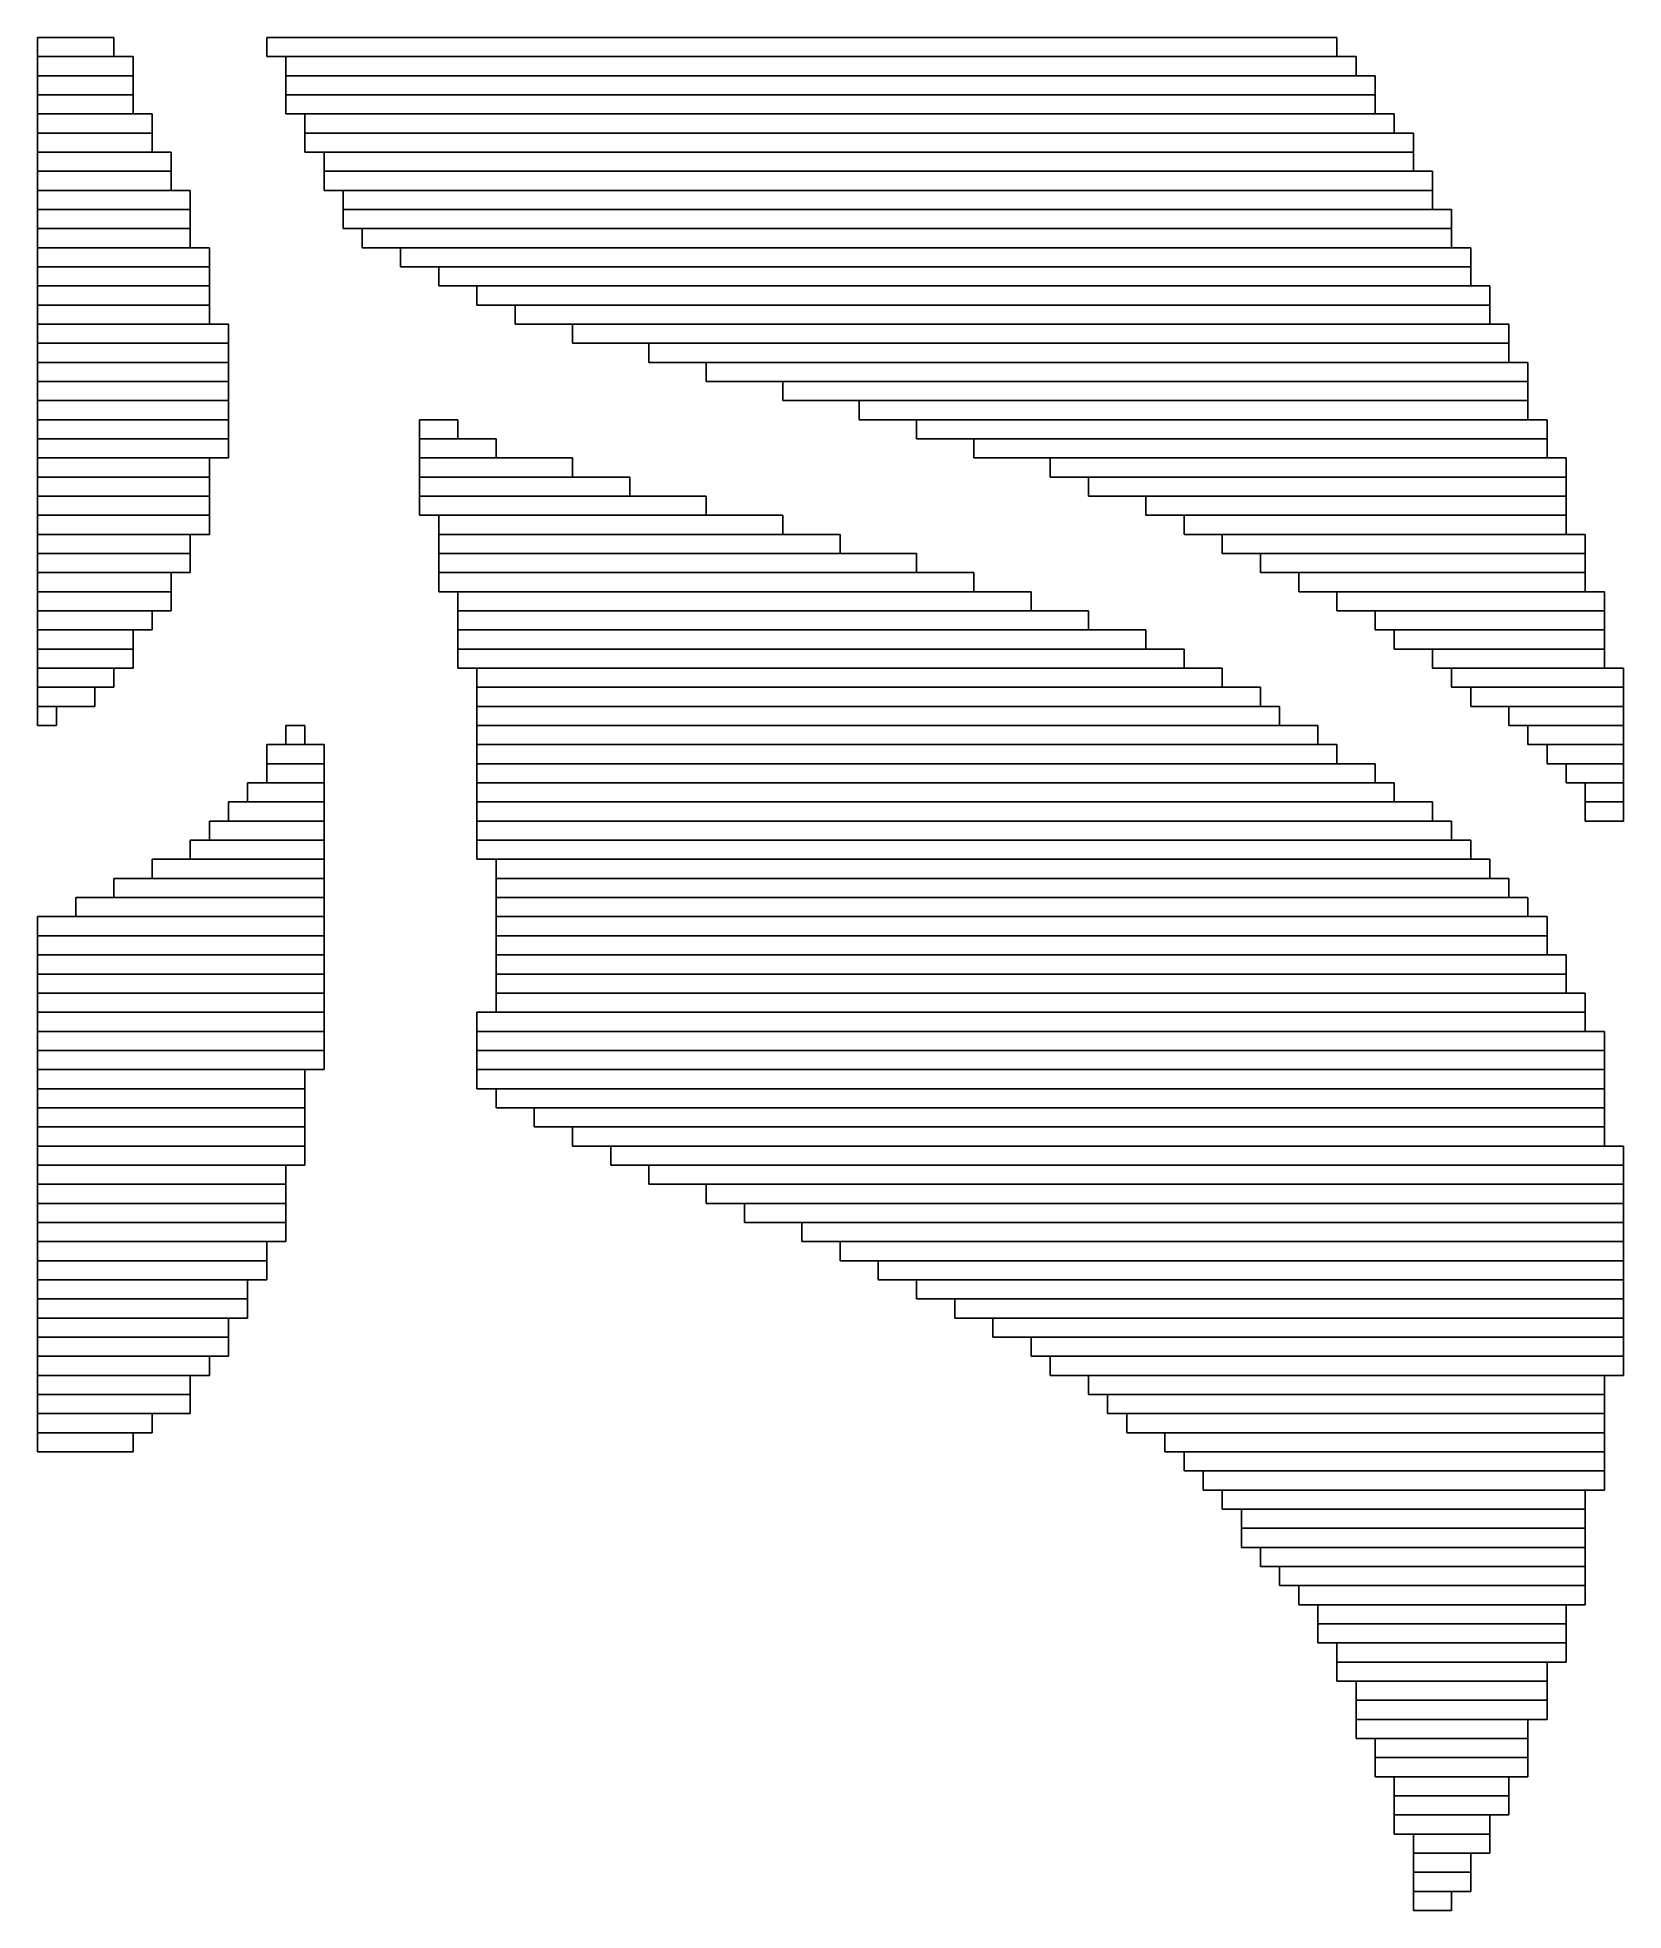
# Model space of a CAD drawing. Extents: x 460 to 543, y 473 to 571.
import ezdxf

# ---------------------------------------------------------------- set-up
doc = ezdxf.new("R2010")
doc.units = 0

msp = doc.modelspace()

# ---------------------------------------------------------------- linework, layer by layer
for p, q in [((460, 571), (464, 571)), ((460, 570), (460, 571)), ((464, 571), (464, 570)), ((472, 571), (528, 571)), ((472, 570), (472, 571)), ((528, 571), (528, 570)), ((464, 570), (460, 570)), ((460, 570), (465, 570)), ((460, 569), (460, 570)), ((465, 570), (465, 569)), ((528, 570), (472, 570)), ((473, 570), (529, 570)), ((473, 569), (473, 570)), ((529, 570), (529, 569)), ((465, 569), (460, 569)), ((460, 569), (465, 569)), ((460, 568), (460, 569)), ((465, 569), (465, 568)), ((529, 569), (473, 569)), ((473, 569), (530, 569)), ((473, 568), (473, 569)), ((530, 569), (530, 568)), ((465, 568), (460, 568)), ((460, 568), (465, 568)), ((460, 567), (460, 568)), ((465, 568), (465, 567)), ((530, 568), (473, 568)), ((473, 568), (530, 568)), ((473, 567), (473, 568)), ((530, 568), (530, 567)), ((465, 567), (460, 567)), ((460, 567), (466, 567)), ((460, 566), (460, 567)), ((466, 567), (466, 566)), ((530, 567), (473, 567)), ((474, 567), (531, 567)), ((474, 566), (474, 567)), ((531, 567), (531, 566)), ((466, 566), (460, 566)), ((460, 566), (466, 566)), ((460, 565), (460, 566)), ((466, 566), (466, 565)), ((531, 566), (474, 566)), ((474, 566), (532, 566)), ((474, 565), (474, 566)), ((532, 566), (532, 565)), ((466, 565), (460, 565)), ((460, 565), (467, 565)), ((460, 564), (460, 565)), ((467, 565), (467, 564)), ((532, 565), (474, 565)), ((475, 565), (532, 565)), ((475, 564), (475, 565)), ((532, 565), (532, 564)), ((467, 564), (460, 564)), ((460, 564), (467, 564)), ((460, 563), (460, 564)), ((467, 564), (467, 563)), ((532, 564), (475, 564)), ((475, 564), (533, 564)), ((475, 563), (475, 564)), ((533, 564), (533, 563)), ((467, 563), (460, 563)), ((460, 563), (468, 563)), ((460, 562), (460, 563)), ((468, 563), (468, 562)), ((533, 563), (475, 563)), ((476, 563), (533, 563)), ((476, 562), (476, 563)), ((533, 563), (533, 562)), ((468, 562), (460, 562)), ((460, 562), (468, 562)), ((460, 561), (460, 562)), ((468, 562), (468, 561)), ((533, 562), (476, 562)), ((476, 562), (534, 562)), ((476, 561), (476, 562)), ((534, 562), (534, 561)), ((468, 561), (460, 561)), ((460, 561), (468, 561)), ((460, 560), (460, 561)), ((468, 561), (468, 560)), ((534, 561), (476, 561)), ((477, 561), (534, 561)), ((477, 560), (477, 561)), ((534, 561), (534, 560)), ((468, 560), (460, 560)), ((460, 560), (469, 560)), ((460, 559), (460, 560)), ((469, 560), (469, 559)), ((534, 560), (477, 560)), ((479, 560), (535, 560)), ((479, 559), (479, 560)), ((535, 560), (535, 559)), ((469, 559), (460, 559)), ((460, 559), (469, 559)), ((460, 558), (460, 559)), ((469, 559), (469, 558)), ((535, 559), (479, 559)), ((481, 559), (535, 559)), ((481, 558), (481, 559)), ((535, 559), (535, 558)), ((469, 558), (460, 558)), ((460, 558), (469, 558)), ((460, 557), (460, 558)), ((469, 558), (469, 557)), ((535, 558), (481, 558)), ((483, 558), (536, 558)), ((483, 557), (483, 558)), ((536, 558), (536, 557)), ((469, 557), (460, 557)), ((460, 557), (469, 557)), ((460, 556), (460, 557)), ((469, 557), (469, 556)), ((536, 557), (483, 557)), ((485, 557), (536, 557)), ((485, 556), (485, 557)), ((536, 557), (536, 556)), ((469, 556), (460, 556)), ((460, 556), (470, 556)), ((460, 555), (460, 556)), ((470, 556), (470, 555)), ((536, 556), (485, 556)), ((488, 556), (537, 556)), ((488, 555), (488, 556)), ((537, 556), (537, 555)), ((470, 555), (460, 555)), ((460, 555), (470, 555)), ((460, 554), (460, 555)), ((470, 555), (470, 554)), ((537, 555), (488, 555)), ((492, 555), (537, 555)), ((492, 554), (492, 555)), ((537, 555), (537, 554)), ((470, 554), (460, 554)), ((460, 554), (470, 554)), ((460, 553), (460, 554)), ((470, 554), (470, 553)), ((537, 554), (492, 554)), ((495, 554), (538, 554)), ((495, 553), (495, 554)), ((538, 554), (538, 553)), ((470, 553), (460, 553)), ((460, 553), (470, 553)), ((460, 552), (460, 553)), ((470, 553), (470, 552)), ((538, 553), (495, 553)), ((499, 553), (538, 553)), ((499, 552), (499, 553)), ((538, 553), (538, 552)), ((470, 552), (460, 552)), ((460, 552), (470, 552)), ((460, 551), (460, 552)), ((470, 552), (470, 551)), ((538, 552), (499, 552)), ((503, 552), (538, 552)), ((503, 551), (503, 552)), ((538, 552), (538, 551)), ((470, 551), (460, 551)), ((460, 551), (470, 551)), ((460, 550), (460, 551)), ((470, 551), (470, 550)), ((480, 551), (482, 551)), ((480, 550), (480, 551)), ((482, 551), (482, 550)), ((538, 551), (503, 551)), ((506, 551), (539, 551)), ((506, 550), (506, 551)), ((539, 551), (539, 550)), ((470, 550), (460, 550)), ((460, 550), (470, 550)), ((460, 549), (460, 550)), ((470, 550), (470, 549)), ((482, 550), (480, 550)), ((480, 550), (484, 550)), ((480, 549), (480, 550)), ((484, 550), (484, 549)), ((539, 550), (506, 550)), ((509, 550), (539, 550)), ((509, 549), (509, 550)), ((539, 550), (539, 549)), ((470, 549), (460, 549)), ((460, 549), (469, 549)), ((460, 548), (460, 549)), ((469, 549), (469, 548)), ((484, 549), (480, 549)), ((480, 549), (488, 549)), ((480, 548), (480, 549)), ((488, 549), (488, 548)), ((539, 549), (509, 549)), ((513, 549), (540, 549)), ((513, 548), (513, 549)), ((540, 549), (540, 548)), ((469, 548), (460, 548)), ((460, 548), (469, 548)), ((460, 547), (460, 548)), ((469, 548), (469, 547)), ((488, 548), (480, 548)), ((480, 548), (491, 548)), ((480, 547), (480, 548)), ((491, 548), (491, 547)), ((540, 548), (513, 548)), ((515, 548), (540, 548)), ((515, 547), (515, 548)), ((540, 548), (540, 547)), ((469, 547), (460, 547)), ((460, 547), (469, 547)), ((460, 546), (460, 547)), ((469, 547), (469, 546)), ((491, 547), (480, 547)), ((480, 547), (495, 547)), ((480, 546), (480, 547)), ((495, 547), (495, 546)), ((540, 547), (515, 547)), ((518, 547), (540, 547)), ((518, 546), (518, 547)), ((540, 547), (540, 546)), ((469, 546), (460, 546)), ((460, 546), (469, 546)), ((460, 545), (460, 546)), ((469, 546), (469, 545)), ((495, 546), (480, 546)), ((481, 546), (499, 546)), ((481, 545), (481, 546)), ((499, 546), (499, 545)), ((540, 546), (518, 546)), ((520, 546), (540, 546)), ((520, 545), (520, 546)), ((540, 546), (540, 545)), ((469, 545), (460, 545)), ((460, 545), (468, 545)), ((460, 544), (460, 545)), ((468, 545), (468, 544)), ((499, 545), (481, 545)), ((481, 545), (502, 545)), ((481, 544), (481, 545)), ((502, 545), (502, 544)), ((540, 545), (520, 545)), ((522, 545), (541, 545)), ((522, 544), (522, 545)), ((541, 545), (541, 544)), ((468, 544), (460, 544)), ((460, 544), (468, 544)), ((460, 543), (460, 544)), ((468, 544), (468, 543)), ((502, 544), (481, 544)), ((481, 544), (506, 544)), ((481, 543), (481, 544)), ((506, 544), (506, 543)), ((541, 544), (522, 544)), ((524, 544), (541, 544)), ((524, 543), (524, 544)), ((541, 544), (541, 543)), ((468, 543), (460, 543)), ((460, 543), (467, 543)), ((460, 542), (460, 543)), ((467, 543), (467, 542)), ((506, 543), (481, 543)), ((481, 543), (509, 543)), ((481, 542), (481, 543)), ((509, 543), (509, 542)), ((541, 543), (524, 543)), ((526, 543), (541, 543)), ((526, 542), (526, 543)), ((541, 543), (541, 542)), ((467, 542), (460, 542)), ((460, 542), (467, 542)), ((460, 541), (460, 542)), ((467, 542), (467, 541)), ((509, 542), (481, 542)), ((482, 542), (512, 542)), ((482, 541), (482, 542)), ((512, 542), (512, 541)), ((541, 542), (526, 542)), ((528, 542), (542, 542)), ((528, 541), (528, 542)), ((542, 542), (542, 541)), ((467, 541), (460, 541)), ((460, 541), (466, 541)), ((460, 540), (460, 541)), ((466, 541), (466, 540)), ((512, 541), (482, 541)), ((482, 541), (515, 541)), ((482, 540), (482, 541)), ((515, 541), (515, 540)), ((542, 541), (528, 541)), ((530, 541), (542, 541)), ((530, 540), (530, 541)), ((542, 541), (542, 540)), ((466, 540), (460, 540)), ((460, 540), (465, 540)), ((460, 539), (460, 540)), ((465, 540), (465, 539)), ((515, 540), (482, 540)), ((482, 540), (518, 540)), ((482, 539), (482, 540)), ((518, 540), (518, 539)), ((542, 540), (530, 540)), ((531, 540), (542, 540)), ((531, 539), (531, 540)), ((542, 540), (542, 539)), ((465, 539), (460, 539)), ((460, 539), (465, 539)), ((460, 538), (460, 539)), ((465, 539), (465, 538)), ((518, 539), (482, 539)), ((482, 539), (520, 539)), ((482, 538), (482, 539)), ((520, 539), (520, 538)), ((542, 539), (531, 539)), ((533, 539), (542, 539)), ((533, 538), (533, 539)), ((542, 539), (542, 538)), ((465, 538), (460, 538)), ((460, 538), (464, 538)), ((460, 537), (460, 538)), ((464, 538), (464, 537)), ((520, 538), (482, 538)), ((483, 538), (522, 538)), ((483, 537), (483, 538)), ((522, 538), (522, 537)), ((542, 538), (533, 538)), ((534, 538), (543, 538)), ((534, 537), (534, 538)), ((543, 538), (543, 537)), ((464, 537), (460, 537)), ((460, 537), (463, 537)), ((460, 536), (460, 537)), ((463, 537), (463, 536)), ((522, 537), (483, 537)), ((483, 537), (524, 537)), ((483, 536), (483, 537)), ((524, 537), (524, 536)), ((543, 537), (534, 537)), ((535, 537), (543, 537)), ((535, 536), (535, 537)), ((543, 537), (543, 536)), ((463, 536), (460, 536)), ((460, 536), (461, 536)), ((460, 535), (460, 536)), ((461, 536), (461, 535)), ((524, 536), (483, 536)), ((483, 536), (525, 536)), ((483, 535), (483, 536)), ((525, 536), (525, 535)), ((543, 536), (535, 536)), ((537, 536), (543, 536)), ((537, 535), (537, 536)), ((543, 536), (543, 535)), ((461, 535), (460, 535)), ((473, 535), (474, 535)), ((473, 534), (473, 535)), ((474, 535), (474, 534)), ((525, 535), (483, 535)), ((483, 535), (527, 535)), ((483, 534), (483, 535)), ((527, 535), (527, 534)), ((543, 535), (537, 535)), ((538, 535), (543, 535)), ((538, 534), (538, 535)), ((543, 535), (543, 534)), ((472, 534), (475, 534)), ((472, 533), (472, 534)), ((474, 534), (473, 534)), ((475, 534), (475, 533)), ((527, 534), (483, 534)), ((483, 534), (528, 534)), ((483, 533), (483, 534)), ((528, 534), (528, 533)), ((543, 534), (538, 534)), ((539, 534), (543, 534)), ((539, 533), (539, 534)), ((543, 534), (543, 533)), ((475, 533), (472, 533)), ((472, 533), (475, 533)), ((472, 532), (472, 533)), ((475, 533), (475, 532)), ((528, 533), (483, 533)), ((483, 533), (530, 533)), ((483, 532), (483, 533)), ((530, 533), (530, 532)), ((543, 533), (539, 533)), ((540, 533), (543, 533)), ((540, 532), (540, 533)), ((543, 533), (543, 532)), ((471, 532), (475, 532)), ((471, 531), (471, 532)), ((475, 532), (472, 532)), ((475, 532), (475, 531)), ((530, 532), (483, 532)), ((483, 532), (531, 532)), ((483, 531), (483, 532)), ((531, 532), (531, 531)), ((543, 532), (540, 532)), ((541, 532), (543, 532)), ((541, 531), (541, 532)), ((543, 532), (543, 531)), ((470, 531), (475, 531)), ((470, 530), (470, 531)), ((475, 531), (471, 531)), ((475, 531), (475, 530)), ((531, 531), (483, 531)), ((483, 531), (533, 531)), ((483, 530), (483, 531)), ((533, 531), (533, 530)), ((543, 531), (541, 531)), ((541, 531), (543, 531)), ((541, 530), (541, 531)), ((543, 531), (543, 530)), ((469, 530), (475, 530)), ((469, 529), (469, 530)), ((475, 530), (470, 530)), ((475, 530), (475, 529)), ((533, 530), (483, 530)), ((483, 530), (534, 530)), ((483, 529), (483, 530)), ((534, 530), (534, 529)), ((543, 530), (541, 530)), ((468, 529), (475, 529)), ((468, 528), (468, 529)), ((475, 529), (469, 529)), ((475, 529), (475, 528)), ((534, 529), (483, 529)), ((483, 529), (535, 529)), ((483, 528), (483, 529)), ((535, 529), (535, 528)), ((466, 528), (475, 528)), ((466, 527), (466, 528)), ((475, 528), (468, 528)), ((475, 528), (475, 527)), ((535, 528), (483, 528)), ((484, 528), (536, 528)), ((484, 527), (484, 528)), ((536, 528), (536, 527)), ((464, 527), (475, 527)), ((464, 526), (464, 527)), ((475, 527), (466, 527)), ((475, 527), (475, 526)), ((536, 527), (484, 527)), ((484, 527), (537, 527)), ((484, 526), (484, 527)), ((537, 527), (537, 526)), ((462, 526), (475, 526)), ((462, 525), (462, 526)), ((475, 526), (464, 526)), ((475, 526), (475, 525)), ((537, 526), (484, 526)), ((484, 526), (538, 526)), ((484, 525), (484, 526)), ((538, 526), (538, 525)), ((460, 525), (475, 525)), ((460, 524), (460, 525)), ((475, 525), (462, 525)), ((475, 525), (475, 524)), ((538, 525), (484, 525)), ((484, 525), (539, 525)), ((484, 524), (484, 525)), ((539, 525), (539, 524)), ((475, 524), (460, 524)), ((460, 524), (475, 524)), ((460, 523), (460, 524)), ((475, 524), (475, 523)), ((539, 524), (484, 524)), ((484, 524), (539, 524)), ((484, 523), (484, 524)), ((539, 524), (539, 523)), ((475, 523), (460, 523)), ((460, 523), (475, 523)), ((460, 522), (460, 523)), ((475, 523), (475, 522)), ((539, 523), (484, 523)), ((484, 523), (540, 523)), ((484, 522), (484, 523)), ((540, 523), (540, 522)), ((475, 522), (460, 522)), ((460, 522), (475, 522)), ((460, 521), (460, 522)), ((475, 522), (475, 521)), ((540, 522), (484, 522)), ((484, 522), (540, 522)), ((484, 521), (484, 522)), ((540, 522), (540, 521)), ((475, 521), (460, 521)), ((460, 521), (475, 521)), ((460, 520), (460, 521)), ((475, 521), (475, 520)), ((540, 521), (484, 521)), ((484, 521), (541, 521)), ((484, 520), (484, 521)), ((541, 521), (541, 520)), ((475, 520), (460, 520)), ((460, 520), (475, 520)), ((460, 519), (460, 520)), ((475, 520), (475, 519)), ((483, 520), (541, 520)), ((483, 519), (483, 520)), ((541, 520), (484, 520)), ((541, 520), (541, 519)), ((475, 519), (460, 519)), ((460, 519), (475, 519)), ((460, 518), (460, 519)), ((475, 519), (475, 518)), ((541, 519), (483, 519)), ((483, 519), (542, 519)), ((483, 518), (483, 519)), ((542, 519), (542, 518)), ((475, 518), (460, 518)), ((460, 518), (475, 518)), ((460, 517), (460, 518)), ((475, 518), (475, 517)), ((542, 518), (483, 518)), ((483, 518), (542, 518)), ((483, 517), (483, 518)), ((542, 518), (542, 517)), ((475, 517), (460, 517)), ((460, 517), (474, 517)), ((460, 516), (460, 517)), ((474, 517), (474, 516)), ((542, 517), (483, 517)), ((483, 517), (542, 517)), ((483, 516), (483, 517)), ((542, 517), (542, 516)), ((474, 516), (460, 516)), ((460, 516), (474, 516)), ((460, 515), (460, 516)), ((474, 516), (474, 515)), ((542, 516), (483, 516)), ((484, 516), (542, 516)), ((484, 515), (484, 516)), ((542, 516), (542, 515)), ((474, 515), (460, 515)), ((460, 515), (474, 515)), ((460, 514), (460, 515)), ((474, 515), (474, 514)), ((542, 515), (484, 515)), ((486, 515), (542, 515)), ((486, 514), (486, 515)), ((542, 515), (542, 514)), ((474, 514), (460, 514)), ((460, 514), (474, 514)), ((460, 513), (460, 514)), ((474, 514), (474, 513)), ((542, 514), (486, 514)), ((488, 514), (542, 514)), ((488, 513), (488, 514)), ((542, 514), (542, 513)), ((474, 513), (460, 513)), ((460, 513), (474, 513)), ((460, 512), (460, 513)), ((474, 513), (474, 512)), ((542, 513), (488, 513)), ((490, 513), (543, 513)), ((490, 512), (490, 513)), ((543, 513), (543, 512)), ((474, 512), (460, 512)), ((460, 512), (473, 512)), ((460, 511), (460, 512)), ((473, 512), (473, 511)), ((543, 512), (490, 512)), ((492, 512), (543, 512)), ((492, 511), (492, 512)), ((543, 512), (543, 511)), ((473, 511), (460, 511)), ((460, 511), (473, 511)), ((460, 510), (460, 511)), ((473, 511), (473, 510)), ((543, 511), (492, 511)), ((495, 511), (543, 511)), ((495, 510), (495, 511)), ((543, 511), (543, 510)), ((473, 510), (460, 510)), ((460, 510), (473, 510)), ((460, 509), (460, 510)), ((473, 510), (473, 509)), ((543, 510), (495, 510)), ((497, 510), (543, 510)), ((497, 509), (497, 510)), ((543, 510), (543, 509)), ((473, 509), (460, 509)), ((460, 509), (473, 509)), ((460, 508), (460, 509)), ((473, 509), (473, 508)), ((543, 509), (497, 509)), ((500, 509), (543, 509)), ((500, 508), (500, 509)), ((543, 509), (543, 508)), ((473, 508), (460, 508)), ((460, 508), (472, 508)), ((460, 507), (460, 508)), ((472, 508), (472, 507)), ((543, 508), (500, 508)), ((502, 508), (543, 508)), ((502, 507), (502, 508)), ((543, 508), (543, 507)), ((472, 507), (460, 507)), ((460, 507), (472, 507)), ((460, 506), (460, 507)), ((472, 507), (472, 506)), ((543, 507), (502, 507)), ((504, 507), (543, 507)), ((504, 506), (504, 507)), ((543, 507), (543, 506)), ((472, 506), (460, 506)), ((460, 506), (471, 506)), ((460, 505), (460, 506)), ((471, 506), (471, 505)), ((543, 506), (504, 506)), ((506, 506), (543, 506)), ((506, 505), (506, 506)), ((543, 506), (543, 505)), ((471, 505), (460, 505)), ((460, 505), (471, 505)), ((460, 504), (460, 505)), ((471, 505), (471, 504)), ((543, 505), (506, 505)), ((508, 505), (543, 505)), ((508, 504), (508, 505)), ((543, 505), (543, 504)), ((471, 504), (460, 504)), ((460, 504), (470, 504)), ((460, 503), (460, 504)), ((470, 504), (470, 503)), ((543, 504), (508, 504)), ((510, 504), (543, 504)), ((510, 503), (510, 504)), ((543, 504), (543, 503)), ((470, 503), (460, 503)), ((460, 503), (470, 503)), ((460, 502), (460, 503)), ((470, 503), (470, 502)), ((543, 503), (510, 503)), ((512, 503), (543, 503)), ((512, 502), (512, 503)), ((543, 503), (543, 502)), ((470, 502), (460, 502)), ((460, 502), (469, 502)), ((460, 501), (460, 502)), ((469, 502), (469, 501)), ((543, 502), (512, 502)), ((513, 502), (543, 502)), ((513, 501), (513, 502)), ((543, 502), (543, 501)), ((469, 501), (460, 501)), ((460, 501), (468, 501)), ((460, 500), (460, 501)), ((468, 501), (468, 500)), ((543, 501), (513, 501)), ((515, 501), (542, 501)), ((515, 500), (515, 501)), ((542, 501), (542, 500)), ((468, 500), (460, 500)), ((460, 500), (468, 500)), ((460, 499), (460, 500)), ((468, 500), (468, 499)), ((542, 500), (515, 500)), ((516, 500), (542, 500)), ((516, 499), (516, 500)), ((542, 500), (542, 499)), ((468, 499), (460, 499)), ((460, 499), (466, 499)), ((460, 498), (460, 499)), ((466, 499), (466, 498)), ((542, 499), (516, 499)), ((517, 499), (542, 499)), ((517, 498), (517, 499)), ((542, 499), (542, 498)), ((466, 498), (460, 498)), ((460, 498), (465, 498)), ((460, 497), (460, 498)), ((465, 498), (465, 497)), ((542, 498), (517, 498)), ((519, 498), (542, 498)), ((519, 497), (519, 498)), ((542, 498), (542, 497)), ((465, 497), (460, 497)), ((542, 497), (519, 497)), ((520, 497), (542, 497)), ((520, 496), (520, 497)), ((542, 497), (542, 496)), ((542, 496), (520, 496)), ((521, 496), (542, 496)), ((521, 495), (521, 496)), ((542, 496), (542, 495)), ((542, 495), (521, 495)), ((522, 495), (541, 495)), ((522, 494), (522, 495)), ((541, 495), (541, 494)), ((541, 494), (522, 494)), ((523, 494), (541, 494)), ((523, 493), (523, 494)), ((541, 494), (541, 493)), ((541, 493), (523, 493)), ((523, 493), (541, 493)), ((523, 492), (523, 493)), ((541, 493), (541, 492)), ((541, 492), (523, 492)), ((524, 492), (541, 492)), ((524, 491), (524, 492)), ((541, 492), (541, 491)), ((541, 491), (524, 491)), ((525, 491), (541, 491)), ((525, 490), (525, 491)), ((541, 491), (541, 490)), ((541, 490), (525, 490)), ((526, 490), (541, 490)), ((526, 489), (526, 490)), ((541, 490), (541, 489)), ((541, 489), (526, 489)), ((527, 489), (540, 489)), ((527, 488), (527, 489)), ((540, 489), (540, 488)), ((540, 488), (527, 488)), ((527, 488), (540, 488)), ((527, 487), (527, 488)), ((540, 488), (540, 487)), ((540, 487), (527, 487)), ((528, 487), (540, 487)), ((528, 486), (528, 487)), ((540, 487), (540, 486)), ((540, 486), (528, 486)), ((528, 486), (539, 486)), ((528, 485), (528, 486)), ((539, 486), (539, 485)), ((539, 485), (528, 485)), ((529, 485), (539, 485)), ((529, 484), (529, 485)), ((539, 485), (539, 484)), ((539, 484), (529, 484)), ((529, 484), (539, 484)), ((529, 483), (529, 484)), ((539, 484), (539, 483)), ((539, 483), (529, 483)), ((529, 483), (538, 483)), ((529, 482), (529, 483)), ((538, 483), (538, 482)), ((538, 482), (529, 482)), ((530, 482), (538, 482)), ((530, 481), (530, 482)), ((538, 482), (538, 481)), ((538, 481), (530, 481)), ((530, 481), (538, 481)), ((530, 480), (530, 481)), ((538, 481), (538, 480)), ((538, 480), (530, 480)), ((531, 480), (537, 480)), ((531, 479), (531, 480)), ((537, 480), (537, 479)), ((537, 479), (531, 479)), ((531, 479), (537, 479)), ((531, 478), (531, 479)), ((537, 479), (537, 478)), ((537, 478), (531, 478)), ((531, 478), (536, 478)), ((531, 477), (531, 478)), ((536, 478), (536, 477)), ((536, 477), (531, 477)), ((532, 477), (536, 477)), ((532, 476), (532, 477)), ((536, 477), (536, 476)), ((536, 476), (532, 476)), ((532, 476), (535, 476)), ((532, 475), (532, 476)), ((535, 476), (535, 475)), ((535, 475), (532, 475)), ((532, 475), (535, 475)), ((532, 474), (532, 475)), ((535, 475), (535, 474)), ((535, 474), (532, 474)), ((532, 474), (534, 474)), ((532, 473), (532, 474)), ((534, 474), (534, 473)), ((534, 473), (532, 473))]:
    msp.add_line(p, q)

doc.saveas('drawing.dxf')
